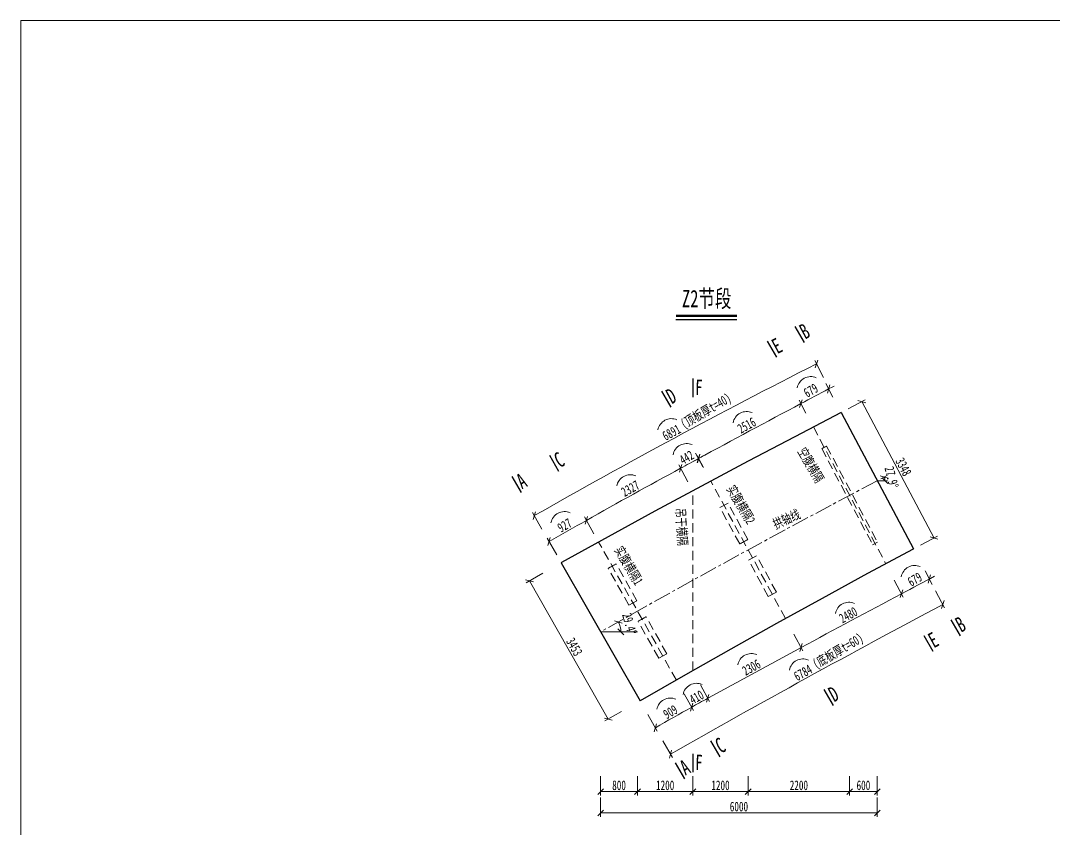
# Model space of a CAD drawing. Header units: millimetres. Extents: x -411717 to -116098, y 0 to 693159.
# Drawn here: x -216406 to -193988, y 355524 to 373071 of the extents above; entities that cross this region are included whole.
import ezdxf
from ezdxf.enums import TextEntityAlignment as Align

# ---------------------------------------------------------------- set-up
doc = ezdxf.new("R2010")
doc.units = ezdxf.units.MM
doc.header["$LTSCALE"] = 2
doc.header["$PDMODE"] = 3
doc.header["$PDSIZE"] = -10
doc.linetypes.add('CENTER2', pattern=[28.575, 19.05, -3.175, 3.175, -3.175])
doc.linetypes.add('DASHED', pattern=[0.75, 0.5, -0.25])
doc.layers.get('Defpoints').update_dxf_attribs({"color": 8, "lineweight": 9})
for name, color, linetype, lineweight in [('中心线', 7, 'CENTER2', 15), ('标注', 4, 'Continuous', 13), ('标注线及字体', 2, 'Continuous', 15), ('桥 构造粗实', 1, 'Continuous', 30), ('细实线', 4, 'Continuous', 15), ('虚线', 4, 'DASHED', 15)]:
    doc.layers.add(name, color=color, linetype=linetype, lineweight=lineweight)
doc.styles.add('111', font='仿宋_GB2312.ttf', dxfattribs={"width": 0.7})
doc.styles.add('仿宋字', font='仿宋_GB2312.ttf', dxfattribs={"width": 0.7})
doc.dimstyles.new('200', dxfattribs={"dimscale": 0, "dimtxt": 2.5, "dimasz": 1.5, "dimexe": 1, "dimexo": 1, "dimgap": 0.4, "dimtad": 1, "dimdec": 0, "dimdsep": 46, "dimtxsty": '111', "dimblk": 'OBLIQUE', "dimcen": 0, "dimclrd": 256, "dimclre": 256, "dimclrt": 256, "dimadec": 1, "dimazin": 2, "dimtfac": 1, "dimtdec": 0, "dimtmove": 2, "dimatfit": 3, "dimfxl": 4, "dimfxlon": 1, "dimtolj": 1, "dimlwd": -1, "dimlwe": -1, "dimarcsym": 0})

# ---------------------------------------------------------------- blocks, each defined once
blk = doc.blocks.new('_Oblique')
at = {"color": 0, "linetype": 'ByBlock', "lineweight": -2}
blk.add_line((-0.5, -0.5), (0.5, 0.5), dxfattribs=at)
blk = doc.blocks.new('*D2')
at = {"layer": 'Defpoints', "color": 0, "transparency": 16777216}
for p in [(-198611, 364567), (-196597, 361845), (-197045, 361608)]:
    blk.add_point(p, dxfattribs=at)
at = {"layer": '细实线', "transparency": 16777216}
for p, q in [((-198458, 364648), (-198089, 364843)), ((-198163, 364804), (-196597, 361845)), ((-196892, 361689), (-196523, 361884))]:
    blk.add_line(p, q, dxfattribs=at)
at = {"layer": '细实线', "transparency": 16777216, "xscale": 124.9999999999998, "yscale": 124.9999999999998, "zscale": 124.9999999999998}
for p, rotation in [((-198163, 364804), 117.8951063882122), ((-196597, 361845), 297.8951063882122)]:
    blk.add_blockref('_Oblique', p, dxfattribs=dict(at, rotation=rotation))
at = {"layer": '细实线', "transparency": 16777216, "insert": (-197259, 363389), "char_height": 208.3, "attachment_point": 5, "rotation": 297.8951, "style": '111'}
blk.add_mtext('\\A1;3348', dxfattribs=at)
blk = doc.blocks.new('*D3')
at = {"layer": 'Defpoints', "color": 0, "transparency": 16777216}
for p in [(-204683, 361309), (-202973, 358310), (-203662, 357916)]:
    blk.add_point(p, dxfattribs=at)
at = {"layer": '细实线', "transparency": 16777216}
for p, q in [((-205083, 361080), (-205445, 360874)), ((-205372, 360915), (-203662, 357916)), ((-203372, 358081), (-203734, 357875))]:
    blk.add_line(p, q, dxfattribs=at)
at = {"layer": '细实线', "transparency": 16777216, "xscale": 124.9999999999998, "yscale": 124.9999999999998, "zscale": 124.9999999999998}
for p, rotation in [((-205372, 360915), 119.6981168062361), ((-203662, 357916), 299.6981168062361)]:
    blk.add_blockref('_Oblique', p, dxfattribs=dict(at, rotation=rotation))
at = {"layer": '细实线', "transparency": 16777216, "insert": (-204398, 359484), "char_height": 208.3, "attachment_point": 5, "rotation": 299.6981, "style": '111'}
blk.add_mtext('\\A1;3453', dxfattribs=at)
blk = doc.blocks.new('*D4')
at = {"layer": 'Defpoints', "color": 0, "transparency": 16777216}
for p in [(-201204, 364559), (-198611, 364567), (-197098, 361581), (-204683, 361309), (-202973, 358310)]:
    blk.add_point(p, dxfattribs=at)
at = {"layer": '细实线', "transparency": 16777216}
for p, q in [((-198995, 365326), (-199184, 365697)), ((-205100, 362040), (-205307, 362402))]:
    blk.add_line(p, q, dxfattribs=at)
blk.add_arc((-135399, 239831), 141023, 116.87442, 119.69812, dxfattribs=at)
at = {"layer": '细实线', "transparency": 16777216, "xscale": 124.9999999999998, "yscale": 124.9999999999998, "zscale": 124.9999999999998}
for p, rotation in [((-199146, 365623), 26.87442151495682), ((-205265, 362330), 209.6981168062368)]:
    blk.add_blockref('_Oblique', p, dxfattribs=dict(at, rotation=rotation))
at = {"layer": '细实线', "transparency": 16777216, "insert": (-202291, 364135), "char_height": 208.3, "attachment_point": 5, "rotation": 28.2863, "style": '111'}
blk.add_mtext('\\A1;6891', dxfattribs=at)
blk = doc.blocks.new('*D5')
at = {"layer": 'Defpoints', "color": 0, "transparency": 16777216}
for p in [(-198611, 364567), (-197045, 361608), (-204683, 361309), (-198386, 359340), (-202973, 358310)]:
    blk.add_point(p, dxfattribs=at)
at = {"layer": '细实线', "transparency": 16777216}
for p, q in [((-196562, 360696), (-196367, 360328)), ((-202479, 357444), (-202272, 357082))]:
    blk.add_line(p, q, dxfattribs=at)
blk.add_arc((-96174, 171058), 214236, 117.89511, 119.69812, dxfattribs=at)
at = {"layer": '细实线', "transparency": 16777216, "xscale": 124.9999999999998, "yscale": 124.9999999999998, "zscale": 124.9999999999998}
for p, rotation in [((-196406, 360402), 27.89510638821187), ((-202314, 357154), 209.6981168062364)]:
    blk.add_blockref('_Oblique', p, dxfattribs=dict(at, rotation=rotation))
at = {"layer": '细实线', "transparency": 16777216, "insert": (-199439, 358922), "char_height": 208.3, "attachment_point": 5, "rotation": 28.7966, "style": '111'}
blk.add_mtext('\\A1;6784', dxfattribs=at)
blk = doc.blocks.new('*D6')
at = {"layer": 'Defpoints', "color": 0, "transparency": 16777216}
for p in [(-203828, 359809), (-203028, 359809), (-203028, 356341)]:
    blk.add_point(p, dxfattribs=at)
at = {"layer": '细实线', "transparency": 16777216}
for p, q in [((-203828, 356674), (-203828, 356257)), ((-203028, 356674), (-203028, 356257)), ((-203828, 356341), (-203028, 356341))]:
    blk.add_line(p, q, dxfattribs=at)
at = {"layer": '细实线', "transparency": 16777216, "xscale": 124.9999999999998, "yscale": 124.9999999999998, "zscale": 124.9999999999998, "rotation": 180}
blk.add_blockref('_Oblique', (-203828, 356341), dxfattribs=at)
at = {"layer": '细实线', "transparency": 16777216, "xscale": 124.9999999999998, "yscale": 124.9999999999998, "zscale": 124.9999999999998}
blk.add_blockref('_Oblique', (-203028, 356341), dxfattribs=at)
at = {"layer": '细实线', "transparency": 16777216, "insert": (-203428, 356478), "char_height": 208.3, "attachment_point": 5, "style": '111'}
blk.add_mtext('\\A1;800', dxfattribs=at)
blk = doc.blocks.new('*D7')
at = {"layer": 'Defpoints', "color": 0, "transparency": 16777216}
for p in [(-202828, 360373), (-203828, 359809), (-203828, 359809), (-203395, 359884), (-203028, 359809)]:
    blk.add_point(p, dxfattribs=at)
at = {"layer": '细实线', "transparency": 16777216}
blk.add_arc((-203828, 359809), 439, 360, 29.4019, dxfattribs=at)
at = {"layer": '细实线', "transparency": 16777216, "xscale": 124.9999999999998, "yscale": 124.9999999999998, "zscale": 124.9999999999998}
for p, rotation in [((-203445, 360024), 119.4019496359405), ((-203389, 359809), 269.9999999999977)]:
    blk.add_blockref('_Oblique', p, dxfattribs=dict(at, rotation=rotation))
at = {"layer": '细实线', "transparency": 16777216, "insert": (-203202, 359984), "char_height": 208.3, "attachment_point": 5, "rotation": 285.6066, "style": '111'}
blk.add_mtext('\\A1;29.4°', dxfattribs=at)
blk = doc.blocks.new('*D8')
at = {"layer": 'Defpoints', "color": 0, "transparency": 16777216}
for p in [(-203872, 361758), (-204683, 361309), (-202184, 358762), (-202973, 358310), (-202116, 358027)]:
    blk.add_point(p, dxfattribs=at)
at = {"layer": '细实线', "transparency": 16777216}
for p, q in [((-202017, 358465), (-201812, 358102)), ((-202806, 358018), (-202600, 357656))]:
    blk.add_line(p, q, dxfattribs=at)
blk.add_arc((-115815, 205495), 175253, 119.40195, 119.69812, dxfattribs=at)
at = {"layer": '细实线', "transparency": 16777216, "xscale": 124.9999999999998, "yscale": 124.9999999999998, "zscale": 124.9999999999998}
for p, rotation in [((-201853, 358175), 29.40194963335289), ((-202641, 357728), 209.6981168062361)]:
    blk.add_blockref('_Oblique', p, dxfattribs=dict(at, rotation=rotation))
at = {"layer": '细实线', "transparency": 16777216, "insert": (-202315, 358072), "char_height": 208.3, "attachment_point": 5, "rotation": 29.55, "style": '111'}
blk.add_mtext('\\A1;909', dxfattribs=at)
blk = doc.blocks.new('*D9')
at = {"layer": 'Defpoints', "color": 0, "transparency": 16777216}
for p in [(-203533, 362101), (-203939, 361877), (-201895, 359085), (-202251, 358882), (-201622, 358304)]:
    blk.add_point(p, dxfattribs=at)
at = {"layer": '细实线', "transparency": 16777216}
for p, q in [((-202017, 358465), (-201812, 358102)), ((-201665, 358660), (-201466, 358294))]:
    blk.add_line(p, q, dxfattribs=at)
blk.add_arc((-189408, 336090), 25350, 118.5045, 119.4019, dxfattribs=at)
at = {"layer": '细实线', "transparency": 16777216, "xscale": 124.9999999999998, "yscale": 124.9999999999998, "zscale": 124.9999999999998}
for p, rotation in [((-201853, 358175), 209.4019496333526), ((-201506, 358367), 28.50451275174586)]:
    blk.add_blockref('_Oblique', p, dxfattribs=dict(at, rotation=rotation))
at = {"layer": '细实线', "transparency": 16777216, "insert": (-201746, 358392), "char_height": 208.3, "attachment_point": 5, "rotation": 28.9532, "style": '111'}
blk.add_mtext('\\A1;410', dxfattribs=at)
blk = doc.blocks.new('*D10')
at = {"layer": 'Defpoints', "color": 0, "transparency": 16777216}
for p in [(-201640, 363447), (-203658, 362330), (-200019, 360462), (-202029, 359332), (-200155, 359101)]:
    blk.add_point(p, dxfattribs=at)
at = {"layer": '细实线', "transparency": 16777216}
for p, q in [((-199638, 359761), (-199439, 359394)), ((-201665, 358660), (-201466, 358294))]:
    blk.add_line(p, q, dxfattribs=at)
blk.add_arc((44321297, -81627230), 93294791, 118.50303939, 118.50445559, dxfattribs=at)
at = {"layer": '细实线', "transparency": 16777216, "xscale": 124.9999999999998, "yscale": 124.9999999999998, "zscale": 124.9999999999998}
for p, rotation in [((-199479, 359468), 28.50303939026611), ((-201506, 358367), 208.5044555949303)]:
    blk.add_blockref('_Oblique', p, dxfattribs=dict(at, rotation=rotation))
at = {"layer": '细实线', "transparency": 16777216, "insert": (-200558, 359038), "char_height": 208.3, "attachment_point": 5, "rotation": 28.5037, "style": '111'}
blk.add_mtext('\\A1;2306', dxfattribs=at)
blk = doc.blocks.new('*D11')
at = {"layer": 'Defpoints', "color": 0, "transparency": 16777216}
for p in [(-199281, 364374), (-201506, 363200), (-197710, 361406), (-199885, 360215), (-198029, 360249)]:
    blk.add_point(p, dxfattribs=at)
at = {"layer": '细实线', "transparency": 16777216}
for p, q in [((-197458, 360930), (-197263, 360561)), ((-199638, 359761), (-199439, 359394))]:
    blk.add_line(p, q, dxfattribs=at)
blk.add_arc((-87989, 154138), 233646, 117.89511, 118.50098, dxfattribs=at)
at = {"layer": '细实线', "transparency": 16777216, "xscale": 124.9999999999998, "yscale": 124.9999999999998, "zscale": 124.9999999999998}
for p, rotation in [((-197302, 360635), 27.89510638250201), ((-199479, 359468), 208.500983630891)]:
    blk.add_blockref('_Oblique', p, dxfattribs=dict(at, rotation=rotation))
at = {"layer": '细实线', "transparency": 16777216, "insert": (-198457, 360175), "char_height": 208.3, "attachment_point": 5, "rotation": 28.198, "style": '111'}
blk.add_mtext('\\A1;2480', dxfattribs=at)
blk = doc.blocks.new('*D12')
at = {"layer": 'Defpoints', "color": 0, "transparency": 16777216}
for p in [(-204407, 362076), (-203872, 361758), (-204683, 361309), (-202184, 358762), (-202973, 358310)]:
    blk.add_point(p, dxfattribs=at)
at = {"layer": '细实线', "transparency": 16777216}
for p, q in [((-203973, 361938), (-204178, 362301)), ((-204781, 361480), (-204987, 361842))]:
    blk.add_line(p, q, dxfattribs=at)
blk.add_arc((-115815, 205495), 179905, 119.40195, 119.69812, dxfattribs=at)
at = {"layer": '细实线', "transparency": 16777216, "xscale": 124.9999999999998, "yscale": 124.9999999999998, "zscale": 124.9999999999998}
for p, rotation in [((-204137, 362228), 29.40194963335289), ((-204946, 361769), 209.6981168062361)]:
    blk.add_blockref('_Oblique', p, dxfattribs=dict(at, rotation=rotation))
at = {"layer": '细实线', "transparency": 16777216, "insert": (-204609, 362119), "char_height": 208.3, "attachment_point": 5, "rotation": 29.55, "style": '111'}
blk.add_mtext('\\A1;927', dxfattribs=at)
blk = doc.blocks.new('*D13')
at = {"layer": 'Defpoints', "color": 0, "transparency": 16777216}
for p in [(-202777, 362985), (-201828, 362868), (-203872, 361758), (-200207, 359884), (-202184, 358762)]:
    blk.add_point(p, dxfattribs=at)
at = {"layer": '细实线', "transparency": 16777216}
for p, q in [((-201935, 363065), (-202134, 363432)), ((-203973, 361938), (-204178, 362301))]:
    blk.add_line(p, q, dxfattribs=at)
blk.add_arc((-130869, 232196), 149253, 118.50304, 119.39932, dxfattribs=at)
at = {"layer": '细实线', "transparency": 16777216, "xscale": 124.9999999999998, "yscale": 124.9999999999998, "zscale": 124.9999999999998}
for p, rotation in [((-202094, 363358), 28.50303939026611), ((-204137, 362228), 209.3993220492144)]:
    blk.add_blockref('_Oblique', p, dxfattribs=dict(at, rotation=rotation))
at = {"layer": '细实线', "transparency": 16777216, "insert": (-203184, 362918), "char_height": 208.3, "attachment_point": 5, "rotation": 28.9512, "style": '111'}
blk.add_mtext('\\A1;2327', dxfattribs=at)
blk = doc.blocks.new('*D14')
at = {"layer": 'Defpoints', "color": 0, "transparency": 16777216}
for p in [(-200226, 364366), (-199335, 364478), (-201560, 363304), (-197764, 361510), (-199939, 360319)]:
    blk.add_point(p, dxfattribs=at)
at = {"layer": '细实线', "transparency": 16777216}
for p, q in [((-199374, 364552), (-199524, 364834)), ((-201600, 363377), (-201744, 363644))]:
    blk.add_line(p, q, dxfattribs=at)
blk.add_arc((-88420, 154953), 237391, 117.89511, 118.50304, dxfattribs=at)
at = {"layer": '细实线', "transparency": 16777216, "xscale": 124.9999999999998, "yscale": 124.9999999999998, "zscale": 124.9999999999998}
for p, rotation in [((-199485, 364761), 27.89510638250147), ((-201704, 363570), 208.5030393902658)]:
    blk.add_blockref('_Oblique', p, dxfattribs=dict(at, rotation=rotation))
at = {"layer": '细实线', "transparency": 16777216, "insert": (-200661, 364290), "char_height": 208.3, "attachment_point": 5, "rotation": 28.1991, "style": '111'}
blk.add_mtext('\\A1;2516', dxfattribs=at)
blk = doc.blocks.new('*D16')
at = {"layer": 'Defpoints', "color": 0, "transparency": 16777216}
for p in [(-201828, 357163), (-203028, 357107), (-201828, 356341)]:
    blk.add_point(p, dxfattribs=at)
at = {"layer": '标注', "transparency": 16777216}
for p, q in [((-203028, 356674), (-203028, 356257)), ((-201828, 356674), (-201828, 356257)), ((-203028, 356341), (-201828, 356341))]:
    blk.add_line(p, q, dxfattribs=at)
at = {"layer": '标注', "transparency": 16777216, "xscale": 125.0000000000001, "yscale": 125.0000000000001, "zscale": 125.0000000000001, "rotation": 180}
blk.add_blockref('_Oblique', (-203028, 356341), dxfattribs=at)
at = {"layer": '标注', "transparency": 16777216, "xscale": 125.0000000000001, "yscale": 125.0000000000001, "zscale": 125.0000000000001}
blk.add_blockref('_Oblique', (-201828, 356341), dxfattribs=at)
at = {"layer": '标注', "transparency": 16777216, "insert": (-202428, 356478), "char_height": 208.3, "attachment_point": 5, "style": '111'}
blk.add_mtext('\\A1;1200', dxfattribs=at)
blk = doc.blocks.new('*D17')
at = {"layer": 'Defpoints', "color": 0, "transparency": 16777216}
for p in [(-200628, 358249), (-201828, 357790), (-200628, 356341)]:
    blk.add_point(p, dxfattribs=at)
at = {"layer": '标注', "transparency": 16777216}
for p, q in [((-201828, 356674), (-201828, 356257)), ((-200628, 356674), (-200628, 356257)), ((-201828, 356341), (-200628, 356341))]:
    blk.add_line(p, q, dxfattribs=at)
at = {"layer": '标注', "transparency": 16777216, "xscale": 125.0000000000001, "yscale": 125.0000000000001, "zscale": 125.0000000000001, "rotation": 180}
blk.add_blockref('_Oblique', (-201828, 356341), dxfattribs=at)
at = {"layer": '标注', "transparency": 16777216, "xscale": 125.0000000000001, "yscale": 125.0000000000001, "zscale": 125.0000000000001}
blk.add_blockref('_Oblique', (-200628, 356341), dxfattribs=at)
at = {"layer": '标注', "transparency": 16777216, "insert": (-201228, 356478), "char_height": 208.3, "attachment_point": 5, "style": '111'}
blk.add_mtext('\\A1;1200', dxfattribs=at)
blk = doc.blocks.new('*D18')
at = {"layer": 'Defpoints', "color": 0, "transparency": 16777216}
for p in [(-200628, 357728), (-198428, 357728), (-198428, 356341)]:
    blk.add_point(p, dxfattribs=at)
at = {"layer": '标注', "transparency": 16777216}
for p, q in [((-200628, 356674), (-200628, 356257)), ((-198428, 356674), (-198428, 356257)), ((-200628, 356341), (-198428, 356341))]:
    blk.add_line(p, q, dxfattribs=at)
at = {"layer": '标注', "transparency": 16777216, "xscale": 125.0000000000001, "yscale": 125.0000000000001, "zscale": 125.0000000000001, "rotation": 180}
blk.add_blockref('_Oblique', (-200628, 356341), dxfattribs=at)
at = {"layer": '标注', "transparency": 16777216, "xscale": 125.0000000000001, "yscale": 125.0000000000001, "zscale": 125.0000000000001}
blk.add_blockref('_Oblique', (-198428, 356341), dxfattribs=at)
at = {"layer": '标注', "transparency": 16777216, "insert": (-199528, 356478), "char_height": 208.3, "attachment_point": 5, "style": '111'}
blk.add_mtext('\\A1;2200', dxfattribs=at)
blk = doc.blocks.new('*D19')
at = {"layer": 'Defpoints', "color": 0, "transparency": 16777216}
for p in [(-198428, 357328), (-197828, 357328), (-197828, 356341)]:
    blk.add_point(p, dxfattribs=at)
at = {"layer": '标注', "transparency": 16777216}
for p, q in [((-198428, 356674), (-198428, 356257)), ((-197828, 356674), (-197828, 356257)), ((-198428, 356341), (-197828, 356341))]:
    blk.add_line(p, q, dxfattribs=at)
at = {"layer": '标注', "transparency": 16777216, "xscale": 125.0000000000001, "yscale": 125.0000000000001, "zscale": 125.0000000000001, "rotation": 180}
blk.add_blockref('_Oblique', (-198428, 356341), dxfattribs=at)
at = {"layer": '标注', "transparency": 16777216, "xscale": 125.0000000000001, "yscale": 125.0000000000001, "zscale": 125.0000000000001}
blk.add_blockref('_Oblique', (-197828, 356341), dxfattribs=at)
at = {"layer": '标注', "transparency": 16777216, "insert": (-198128, 356478), "char_height": 208.3, "attachment_point": 5, "style": '111'}
blk.add_mtext('\\A1;600', dxfattribs=at)
blk = doc.blocks.new('*D20')
at = {"layer": 'Defpoints', "color": 0, "transparency": 16777216}
for p in [(-197828, 363088), (-197828, 363088), (-197668, 363142), (-197605, 363088), (-198828, 362558)]:
    blk.add_point(p, dxfattribs=at)
at = {"layer": '标注', "transparency": 16777216}
blk.add_line((-197754, 363127), (-197605, 363206), dxfattribs=at)
blk.add_arc((-197828, 363088), 169, 0, 27.8951, dxfattribs=at)
at = {"layer": '标注', "transparency": 16777216, "xscale": 125.0000000000001, "yscale": 125.0000000000001, "zscale": 125.0000000000001}
for p, rotation in [((-197678, 363167), 117.8951063856395), ((-197659, 363088), 270.0000000000034)]:
    blk.add_blockref('_Oblique', p, dxfattribs=dict(at, rotation=rotation))
at = {"layer": '标注', "transparency": 16777216, "insert": (-197518, 363163), "char_height": 208.3, "attachment_point": 5, "rotation": 283.6571, "style": '111'}
blk.add_mtext('\\A1;27.9°', dxfattribs=at)
blk = doc.blocks.new('*D850')
at = {"layer": 'Defpoints', "color": 0, "transparency": 16777216}
for p in [(-203828, 356674), (-197828, 356674), (-197828, 355880)]:
    blk.add_point(p, dxfattribs=at)
at = {"layer": '标注', "transparency": 16777216}
for p, q in [((-203828, 356213), (-203828, 355796)), ((-197828, 356213), (-197828, 355796)), ((-203828, 355880), (-197828, 355880))]:
    blk.add_line(p, q, dxfattribs=at)
at = {"layer": '标注', "transparency": 16777216, "xscale": 125.0000000000002, "yscale": 125.0000000000002, "zscale": 125.0000000000002, "rotation": 180}
blk.add_blockref('_Oblique', (-203828, 355880), dxfattribs=at)
at = {"layer": '标注', "transparency": 16777216, "xscale": 125.0000000000002, "yscale": 125.0000000000002, "zscale": 125.0000000000002}
blk.add_blockref('_Oblique', (-197828, 355880), dxfattribs=at)
at = {"layer": '标注', "transparency": 16777216, "insert": (-200828, 356017), "char_height": 208.3, "attachment_point": 5, "style": '111'}
blk.add_mtext('\\A1;6000', dxfattribs=at)

msp = doc.modelspace()

# ---------------------------------------------------------------- linework, layer by layer
at = {"color": 4}
msp.add_line((-202195.3, 366587.6), (-200871, 366587.6), dxfattribs=at)
at = {"color": 6, "const_width": 48}
msp.add_lwpolyline([(-202195.3, 366667.6), (-200871, 366667.6)], dxfattribs=at)
at = {"layer": '中心线', "ltscale": 10}
msp.add_lwpolyline([(-197827.8, 363087.6), (-198827.8, 362558.3), (-199827.8, 362022.1), (-200827.8, 361479), (-201827.8, 360929.2), (-202827.8, 360372.5), (-203827.8, 359809)], dxfattribs=at)
at = {"layer": '标注'}
for p, q in [((-216405.5, 373070.7), (-216405.5, 270320.2)), ((-141948.3, 373070.7), (-216405.5, 373070.7)), ((-197827.8, 363087.6), (-197604.7, 363087.6))]:
    msp.add_line(p, q, dxfattribs=at)
at = {"layer": '桥 构造粗实'}
for p, q in [((-199612.4, 366432), (-199414.4, 366084.9)), ((-200212.4, 366114.4), (-200014.4, 365767.3)), ((-201827.8, 365303.6), (-201827.8, 364904.1)), ((-202505.3, 365027.7), (-202307.3, 364680.6)), ((-198610.9, 364566.9), (-197044.7, 361608.4)), ((-204935.9, 363641.8), (-204738, 363294.7)), ((-205751.6, 363182.1), (-205553.7, 362835)), ((-204683, 361308.5), (-202972.5, 358309.5)), ((-196231.1, 360071.4), (-196033.1, 359724.3)), ((-196820.1, 359733.1), (-196622.2, 359386)), ((-198984.2, 358561), (-198786.2, 358213.9)), ((-201441.2, 357444.4), (-201243.3, 357097.3)), ((-201827.8, 357163.2), (-201827.8, 356763.6)), ((-202207.9, 356969.2), (-202009.9, 356622.1))]:
    msp.add_line(p, q, dxfattribs=at)
for points in [[(-198610.9, 364566.9), (-199618.9, 364043.2), (-200630.9, 363510.5), (-201643, 362970.8), (-202655, 362424.4), (-203667.1, 361871), (-204679.1, 361310.7), (-204683, 361308.5)], [(-197044.7, 361608.4), (-197048.7, 361606.3), (-198036.6, 361073.4), (-199024.6, 360533.7), (-200012.6, 359987.2), (-201000.5, 359434), (-201988.5, 358874), (-202972.5, 358309.5)]]:
    msp.add_lwpolyline(points, dxfattribs=at)
at = {"layer": '细实线', "color": 4}
for p, q in [((-198789, 364903.4), (-198944.9, 365198)), ((-201609, 363394.6), (-201768.1, 363687.5)), ((-201607.6, 363392.1), (-201766.7, 363685)), ((-196792.5, 361131.8), (-196636.5, 360837.2))]:
    msp.add_line(p, q, dxfattribs=at)
at = {"layer": '细实线'}
msp.add_line((-203827.8, 359809), (-203027.8, 359809), dxfattribs=at)
for centre, start, end in [((-199269.5, 365047.1), 66.70095, 169.132), ((-200661.1, 364289.6), 66.70095, 169.132), ((-202291.2, 364135.1), 67.3158, 168.52733), ((-201963.3, 363594.9), 66.70095, 169.132), ((-203184, 362917.5), 66.70095, 169.132), ((-204609.5, 362118.8), 66.70095, 169.132), ((-197013.9, 360948.3), 66.70095, 169.132), ((-198441.1, 360151.9), 66.70095, 169.132), ((-200557.9, 359038.3), 66.70095, 169.132), ((-199438.8, 358921.7), 66.70095, 169.132), ((-201746.2, 358392.1), 66.70095, 169.132), ((-202315.1, 358071.7), 66.70095, 169.132)]:
    msp.add_arc(centre, 300, start, end, dxfattribs=at)
at = {"layer": '细实线', "color": 4}
for centre, radius, start, end in [((-57765.9, 98502.1), 301625.2, 117.895106, 118.024575), ((-57765.9, 98502.1), 301625.2, 117.869779, 117.895106), ((-117198.8, 207950), 177084.4, 118.459899, 118.503039), ((-117198.8, 207950), 177084.4, 118.503039, 118.646481), ((-57765.9, 98502.1), 301625.2, 118.503039, 118.528367), ((-57833.2, 98621.9), 296820.4, 117.869369, 118.026148)]:
    msp.add_arc(centre, radius, start, end, dxfattribs=at)
at = {"layer": '虚线', "color": 6, "ltscale": 200}
for p, q in [((-199213.3, 364253.9), (-197642.2, 361286.1)), ((-198926.1, 363839.7), (-197823.4, 361756.5)), ((-199032.6, 363784.3), (-197929, 361699.5)), ((-197823.4, 361756.5), (-197929, 361699.5))]:
    msp.add_line(p, q, dxfattribs=at)
at = {"layer": '虚线', "color": 6, "ltscale": 4}
msp.add_line((-198926.1, 363839.7), (-199032.6, 363784.3), dxfattribs=at)
at = {"layer": '虚线', "color": 2, "ltscale": 200}
for p, q in [((-199817.4, 360095.2), (-201438.2, 363080)), ((-201063.6, 362599.8), (-201240.1, 362505.7)), ((-200811.1, 361715.7), (-201240.1, 362505.7)), ((-200635.3, 361811.1), (-201063.6, 362599.8)), ((-202183.7, 358762), (-203871.8, 361757.6)), ((-200444.5, 361459.6), (-200620.2, 361364.2)), ((-200016.2, 360670.9), (-200444.5, 361459.6)), ((-203213.1, 360384.9), (-203664.7, 361186.5)), ((-203038.8, 360483.1), (-203489.8, 361283.3)), ((-200191.2, 360574.1), (-200620.2, 361364.2)), ((-203038.8, 360483.1), (-203213.1, 360384.9)), ((-200016.2, 360670.9), (-200191.2, 360574.1)), ((-202565.1, 359235), (-203016.7, 360036.5)), ((-202391.6, 359334.5), (-202842.5, 360134.7)), ((-202391.6, 359334.5), (-202565.1, 359235))]:
    msp.add_line(p, q, dxfattribs=at)
at = {"layer": '虚线', "color": 5, "ltscale": 200}
msp.add_line((-201827.8, 358965.1), (-201827.8, 362871), dxfattribs=at)
at = {"layer": '虚线', "color": 2, "ltscale": 4}
for p, q in [((-200635.3, 361811.1), (-200811.1, 361715.7)), ((-203489.8, 361283.3), (-203664.7, 361186.5)), ((-202842.5, 360134.7), (-203016.7, 360036.5))]:
    msp.add_line(p, q, dxfattribs=at)

# ---------------------------------------------------------------- block references
at = {"layer": '细实线', "color": 4, "xscale": 133.3333333333333, "yscale": 133.3333333333333, "zscale": 133.3333333333333}
for p, rotation in [((-198882.6, 365080.2), 207.8951063882124), ((-201704.4, 363570.4), 208.5030393902653), ((-201703.1, 363567.9), 28.50303939026571), ((-196698.9, 360955), 207.895106388212)]:
    msp.add_blockref('_Oblique', p, dxfattribs=dict(at, rotation=rotation))

# ---------------------------------------------------------------- texts
at = {"layer": '标注', "style": '仿宋字', "width": 0.7}
for s, height, rotation, p in [('B', 333.3, 28.50689, (-199394.5, 366149)), ('E', 333.3, 28.50689, (-199994.5, 365831.4)), ('F', 333.3, 358.80877, (-201778.7, 364949.9)), ('D', 333.3, 28.50689, (-202287.4, 364744.7)), ('(顶板厚t=40)', 208.33, 30.24744, (-202017.2, 364210.1)), ('C', 333.3, 28.50689, (-204718, 363358.8)), ('A', 333.3, 28.50689, (-205533.7, 362899.1)), ('B ', 333.33, 28.50689, (-196013.2, 359788.4)), ('E', 333.3, 28.50689, (-196602.2, 359450.1)), ('(底板厚t=60)', 208.33, 30.24744, (-199151.6, 359001.3)), ('D', 333.3, 28.50689, (-198766.3, 358278)), ('C', 333.3, 28.50689, (-201223.3, 357161.4)), ('F', 333.3, 358.80877, (-201778.7, 356809.4)), ('A', 333.3, 28.50689, (-201990, 356686.2))]:
    msp.add_text(s, height=height, rotation=rotation, dxfattribs=at).set_placement(p)
for s, rotation, p in [('空腹横隔', 300.24744, (-199617.5, 363698.5)), ('实腹横隔2', 300.24744, (-201157.3, 362882.5)), ('吊干横隔', 273.86115, (-202264.6, 362482.8)), ('拱轴线', 24.46959, (-200006.1, 361978.1)), ('实腹横隔1', 300.24744, (-203590.9, 361560))]:
    msp.add_text(s, height=208.33, rotation=rotation, dxfattribs=at).set_placement(p, align=Align.BOTTOM_LEFT)
at = {"layer": '标注', "char_height": 208.33, "attachment_point": 5, "rotation": 30.24744, "style": '仿宋字'}
for s, insert in [('\\A1;679', (-199269.5, 365047.1)), ('\\A1;442', (-201963.3, 363594.9)), ('\\A1;679', (-197013.9, 360948.3))]:
    msp.add_mtext(s, dxfattribs=dict(at, insert=insert))
at = {"layer": '标注线及字体', "color": 0, "style": '111', "width": 0.7}
msp.add_text('Z2节段', height=375, dxfattribs=at).set_placement((-201526.3, 367048.1), align=Align.MIDDLE)

# ---------------------------------------------------------------- dimensions: what is measured, and where the dimension line sits
at = {"layer": '标注'}
dim = msp.add_angular_dim_2l(base=(-197667.6, 363141.5), line1=((-197827.8, 363087.6), (-197604.7, 363087.6)), line2=((-197827.8, 363087.6), (-198827.8, 362558.3)), dimstyle='200', override={"dimscale": 83.333333, "dimarcsym": 1}, dxfattribs=at)
dim.commit()
dim.dimension.update_dxf_attribs({"geometry": '*D20', "text_midpoint": (-197517.6, 363163), "dimtype": 162})
for base, p1, p2, override, picture, middle in [((-200627.8, 356340.7), (-201827.8, 357789.6), (-200627.8, 358248.8), {"dimscale": 83.333333, "dimarcsym": 1}, '*D17', (-201227.8, 356478.2)), ((-198427.8, 356340.7), (-200627.8, 357727.7), (-198427.8, 357727.7), {"dimscale": 83.333333, "dimarcsym": 1}, '*D18', (-199527.8, 356478.2)), ((-201827.8, 356340.7), (-203027.8, 357107.4), (-201827.8, 357163.2), {"dimscale": 83.333333, "dimarcsym": 1}, '*D16', (-202427.8, 356478.2)), ((-197827.8, 356340.7), (-198427.8, 357327.5), (-197827.8, 357327.5), {"dimscale": 83.333333, "dimarcsym": 1}, '*D19', (-198127.8, 356478.2)), ((-197827.8, 355879.6), (-203827.7, 356674.1), (-197827.8, 356674.1), {"dimscale": 83.333333, "dimadec": 3, "dimarcsym": 1}, '*D850', (-200827.8, 356017.1))]:
    dim = msp.add_linear_dim(base=base, p1=p1, p2=p2, dimstyle='200', override=override, dxfattribs=at)
    dim.commit()
    dim.dimension.update_dxf_attribs({"geometry": picture, "text_midpoint": middle})
at = {"layer": '细实线'}
for base, line1, line2, text, picture, middle in [((-201203.8, 364558.7), ((-204683, 361308.5), (-202972.5, 358309.5)), ((-198610.9, 364566.9), (-197097.7, 361580.9)), '6891', '*D4', (-202291.2, 364135.1)), ((-200225.9, 364366.5), ((-199335, 364478.1), (-197764, 361510.3)), ((-199939.1, 360319.4), (-201559.9, 363304.2)), '2516', '*D14', (-200661.1, 364289.6)), ((-198386.5, 359339.9), ((-204683, 361308.5), (-202972.5, 358309.5)), ((-198610.9, 364566.9), (-197044.7, 361608.4)), '6784', '*D5', (-199438.8, 358921.7)), ((-198028.8, 360248.5), ((-199280.6, 364373.7), (-197709.6, 361405.9)), ((-199884.8, 360215), (-201505.5, 363199.8)), '2480', '*D11', (-198456.8, 360175.5)), ((-202776.7, 362985.2), ((-202183.7, 358762), (-203871.7, 361757.7)), ((-200206.9, 359883.7), (-201827.8, 362868.5)), '2327', '*D13', (-203184, 362917.5)), ((-200154.5, 359100.9), ((-202029.3, 359331.7), (-203657.6, 362330.1)), ((-200019.2, 360462.3), (-201640, 363447.1)), '2306', '*D10', (-200557.9, 359038.3)), ((-204406.8, 362075.6), ((-202183.7, 358762), (-203871.8, 361757.6)), ((-204683, 361308.5), (-202972.5, 358309.5)), '927', '*D12', (-204609.5, 362118.8)), ((-201621.7, 358303.7), ((-202251.2, 358881.8), (-203939.3, 361877.4)), ((-201895.3, 359084.9), (-203533.1, 362100.9)), '410', '*D9', (-201746.2, 358392.1)), ((-202115.9, 358026.5), ((-202183.7, 358762), (-203871.8, 361757.6)), ((-204683, 361308.5), (-202972.5, 358309.5)), '909', '*D8', (-202315.1, 358071.7))]:
    dim = msp.add_angular_dim_2l(base=base, line1=line1, line2=line2, text=text, dimstyle='200', override={"dimscale": 83.333333, "dimarcsym": 1}, dxfattribs=at)
    dim.commit()
    dim.dimension.update_dxf_attribs({"geometry": picture, "text_midpoint": middle})
for p1, p2, distance, picture, middle in [((-198610.8756, 364566.9114), (-197044.7278, 361608.362), 506.6004, '*D2', (-197258.5421, 363388.9819)), ((-204683, 361308.5), (-202972.5, 358309.5), -793.6, '*D3', (-204397.7, 359483.9))]:
    dim = msp.add_aligned_dim(p1=p1, p2=p2, distance=distance, dimstyle='200', override={"dimscale": 83.333333, "dimarcsym": 1}, dxfattribs=at)
    dim.commit()
    dim.dimension.update_dxf_attribs({"geometry": picture, "text_midpoint": middle})
dim = msp.add_angular_dim_2l(base=(-203395.3, 359883.7), line1=((-203827.8, 359809), (-203027.8, 359809)), line2=((-202827.8, 360372.5), (-203827.8, 359809)), dimstyle='200', override={"dimscale": 83.333333, "dimarcsym": 1}, dxfattribs=at)
dim.commit()
dim.dimension.update_dxf_attribs({"geometry": '*D7', "text_midpoint": (-203201.8, 359983.8), "dimtype": 162})
dim = msp.add_linear_dim(base=(-203027.8, 356340.7), p1=(-203827.7, 359809), p2=(-203027.8, 359809), dimstyle='200', override={"dimscale": 83.333333, "dimarcsym": 1}, dxfattribs=at)
dim.commit()
dim.dimension.update_dxf_attribs({"geometry": '*D6', "text_midpoint": (-203427.8, 356478.2)})

doc.saveas('drawing.dxf')
